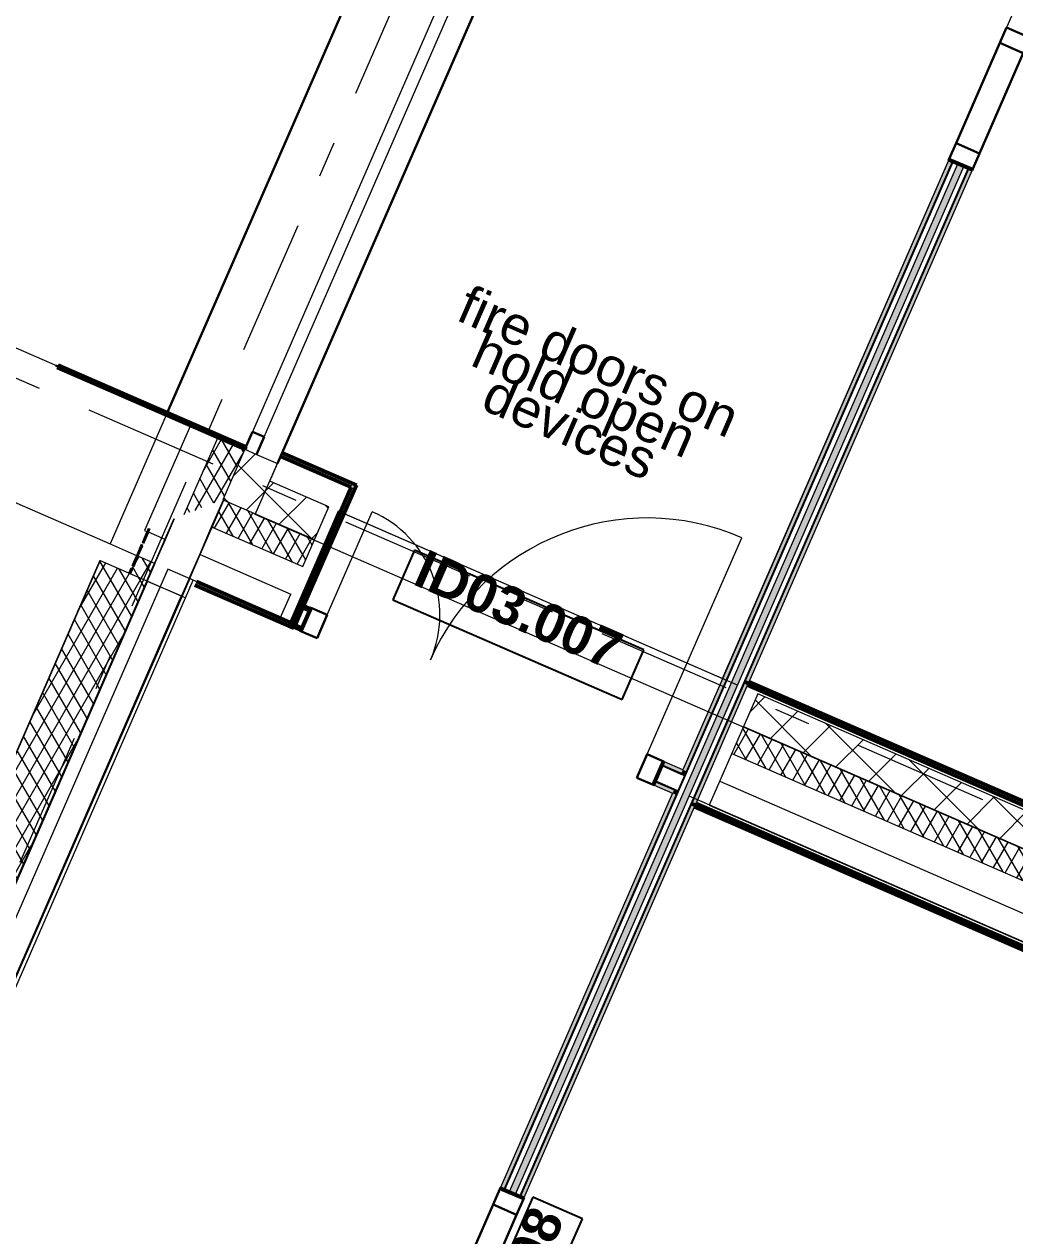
# Model space of a CAD drawing. Header units: millimetres. Extents: x -50172 to 90294, y -80883 to 25069.
# Drawn here: x 3473 to 7344, y -4564 to 174 of the extents above; entities that cross this region are included whole.
import ezdxf
from ezdxf.enums import TextEntityAlignment as Align

# ---------------------------------------------------------------- set-up
doc = ezdxf.new("R2010")
doc.units = ezdxf.units.MM
doc.header["$MEASUREMENT"] = 0
doc.linetypes.add('Double Dashed', pattern=[1093.611073, 529.166651, -211.666656, 141.111112, -211.666656])
doc.linetypes.add('Hidden Line', pattern=[55, 45, -10])
for name, color, linetype in [('A-05-M_Gross_Int_Circulation', 7, 'Continuous'), ('A-15-MG_Structural_Grid', 7, 'Continuous'), ('A-20-M_Floor_Slab', 7, 'Continuous'), ('A-25-M_Solar_Shade', 7, 'Continuous'), ('A-25-M_Wall_Ext_Existing_HUB', 7, 'Continuous'), ('A-25-M_Wall_Int', 7, 'Continuous'), ('ArchiCAD Windows', 7, 'Continuous'), ('New_A-15-MG_Structural_Grid_Phase_2', 7, 'Continuous'), ('New_A-20-M_Floor_Slab', 7, 'Continuous'), ('New_A-25-M_Wall_Ext', 7, 'Continuous'), ('New_A-25-M_Wall_Int', 7, 'Continuous'), ('New_ArchiCAD Door Markers', 7, 'Continuous'), ('New_ArchiCAD Doors', 7, 'Continuous')]:
    doc.layers.add(name, color=color, linetype=linetype)
for name, color, linetype, lineweight, true_color in [('A-05-M_Gross_Int_Circulation_Pen_No__74', 7, 'Continuous', 20, 0x606060), ('A-15-MG_Structural_Grid_Pen_No__163', 7, 'Continuous', 0, 0x750077), ('A-25-M_Solar_Shade_Pen_No__28', 7, 'Continuous', 50, 0x2a2a2a), ('A-25-M_Solar_Shade_Pen_No__81', 7, 'Continuous', 20, 0x6a6a6a), ('A-25-M_Wall_Ext_Existing_HUB_Pen_No__107', 7, 'Continuous', 15, 0xa6a6a6), ('A-25-M_Wall_Int_Pen_No__107', 7, 'Continuous', 15, 0xa6a6a6), ('A-25-M_Wall_Int_Pen_No__27', 7, 'Continuous', 50, 0x2a2a2a), ('ArchiCAD Windows_Pen_No__23', 7, 'Continuous', 30, 0x2a2a2a), ('ArchiCAD Windows_Pen_No__43', 7, 'Continuous', 30, 0x444444), ('New_A-15-MG_Structural_Grid_Phase_2_Pen_No__222', 7, 'Continuous', 13, 0x65af33), ('New_A-25-M_Wall_Ext_Existing_HUB_Pen_No__107', 7, 'Continuous', 15, 0xa6a6a6), ('New_A-25-M_Wall_Ext_Pen_No__107', 7, 'Continuous', 15, 0xa6a6a6), ('New_A-25-M_Wall_Int_Pen_No__107', 7, 'Continuous', 15, 0xa6a6a6), ('New_ArchiCAD Doors_Pen_No__43', 7, 'Continuous', 30, 0x444444), ('New_ArchiCAD Doors_Pen_No__63', 7, 'Continuous', 20, 0x606060)]:
    doc.layers.add(name, color=color, linetype=linetype, lineweight=lineweight, true_color=true_color)
for name, color, linetype, lineweight in [('A-20-M_Floor_Slab_Pen_No__89', 8, 'Continuous', 20), ('A-20-M_Roof_Pen_No__1', 7, 'Continuous', 13), ('A-25-M_Wall_Ext_Existing_HUB_Pen_No__1', 7, 'Continuous', 13), ('A-25-M_Wall_Ext_Existing_HUB_Pen_No__195', 7, 'Continuous', 35), ('A-25-M_Wall_Int_Pen_No__193', 7, 'Continuous', 18), ('A-25-M_Wall_Int_Pen_No__195', 7, 'Continuous', 35), ('A-25-M_Wall_Int_Pen_No__4', 7, 'Continuous', 20), ('ArchiCAD Windows_Pen_No__1', 7, 'Continuous', 13), ('ArchiCAD Windows_Pen_No__83', 8, 'Continuous', 20), ('ArchiCAD Zone Stamps_Pen_No__6', 7, 'Continuous', 35), ('New_A-20-M_Floor_Slab_Pen_No__89', 8, 'Continuous', 20), ('New_A-25-M_Wall_Ext_Existing_HUB_Pen_No__1', 7, 'Continuous', 13), ('New_A-25-M_Wall_Ext_Pen_No__1', 7, 'Continuous', 13), ('New_A-25-M_Wall_Int_Pen_No__1', 7, 'Continuous', 13), ('New_A-95-P_Text_1_50_GA_Pen_No__1', 7, 'Continuous', 13), ('New_ArchiCAD Door Markers_Pen_No__1', 7, 'Continuous', 13), ('New_ArchiCAD Door Markers_Pen_No__5', 7, 'Continuous', 25), ('New_ArchiCAD Doors_Pen_No__1', 7, 'Continuous', 13)]:
    doc.layers.add(name, color=color, linetype=linetype, lineweight=lineweight)
doc.styles.add('GENERATED_STYLE_1', font='')
doc.styles.add('GENERATED_STYLE_2', font='')
doc.styles.add('GENERATED_STYLE_3', font='')
doc.styles.add('GENERATED_STYLE_4', font='')
doc.styles.get('GENERATED_STYLE_1').set_extended_font_data('Arial', bold=True)
doc.styles.get('GENERATED_STYLE_2').set_extended_font_data('Swis721 BT', bold=True)
doc.styles.get('GENERATED_STYLE_3').set_extended_font_data('Arial')
doc.styles.get('GENERATED_STYLE_4').set_extended_font_data('Swis721 BT')
pattern_1 = [(103.994, (0, 0), (-1137.96, 451.32), [0, -965.2, 0, -1079.5, 0, -1031.875]), (73.994, (0, 0), (-1195.13, 1745.3), [0, -520.7, 0, -869.95, 0, -333.375]), (33.994, (-311.5, -716.2), (785.41, 1814.82), [0, -317.5, 0, -1143, 0, -1492.25]), (23.994, (-311.5, -716.2), (250.28, 1972.77), [0, -158.75, 0, -749.3, 0, -857.25])]
pattern_2 = [(60, (0, 0), (-43.30127, 25), []), (120, (0, 0), (43.30127, 25), [])]
pattern_3 = [(45, (0, 0), (-91.9239, 91.9239), []), (135, (0, 0), (91.9239, 91.9239), [])]
pattern_4 = [(0, (0, 0), (0, 200), [])]
pattern_5 = [(156.4404, (0, 0), (69.2305, 158.7675), [0, -100]), (156.4404, (-80.45, -59.4), (69.2305, 158.7675), [0, -100])]

# ---------------------------------------------------------------- blocks, each defined once
blk = doc.blocks.new('HUB Circulation_INB 3250_5_1', base_point=(7035, 2197.3))
at = {"layer": 'A-05-M_Gross_Int_Circulation_Pen_No__74', "linetype": 'Continuous'}
for p, q in [((7696.6, 5872.1), (4480.9, -1502.5)), ((6202.2, -2384.8), (9765.7, 5787.4)), ((4480.9, -1502.5), (4770.7, -1628.9)), ((4770.7, -1628.9), (4722.5, -1739.5)), ((4722.5, -1739.5), (6202.2, -2384.8))]:
    blk.add_line(p, q, dxfattribs=at)
at = {"layer": 'ArchiCAD Zone Stamps_Pen_No__6'}
for tag, height, style, p in [('ROOM_NAME', 250, 'GENERATED_STYLE_1', (6068.5, 1127.7)), ('DUMMY_650', 200, 'GENERATED_STYLE_3', (7208.2, 1590.4)), ('measuredAreaCode', 200, 'GENERATED_STYLE_3', (6860.8, 793.7)), ('ROOM_NUMBER', 200, 'GENERATED_STYLE_3', (6500.7, 950.7)), ('DUMMY_651', 133.3, 'GENERATED_STYLE_3', (7330, 1885)), ('DUMMY_649', 200, 'GENERATED_STYLE_3', (6994.8, 1101.1))]:
    blk.add_attdef(tag, text='', height=height, rotation=66.4404, dxfattribs=dict(at, style=style)).set_placement(p, align=Align.TOP_LEFT)
blk = doc.blocks.new('Slab_1_1', base_point=(7696.6, 5872.1))
at = {"layer": 'A-20-M_Floor_Slab_Pen_No__89', "linetype": 'Continuous', "flags": 128}
blk.add_lwpolyline([(31982.9, -13626.4), (12656.3, -5199.1), (14737.9, -425.5), (12206.2, 678.5), (10067.8, -4225.5), (4375.8, -1743.6), (7696.6, 5872.1), (7484.7, 6099.8), (7408.6, 6181.5), (7708, 6474.6), (7630.9, 6558.3), (10938, 9637), (15227.2, 7766.9), (17293.9, 12506.6), (15858.3, 14038.4), (17354.4, 15444.2), (18384.5, 14995), (19410.6, 17348.4), (53757.3, 2371.5)], dxfattribs=at)
blk = doc.blocks.new('Slab_3_1', base_point=(-21949.4, -20986.7))
at = {"layer": 'New_A-20-M_Floor_Slab_Pen_No__89', "linetype": 'Continuous', "flags": 128}
blk.add_lwpolyline([(2041.7, -22791.9), (9993.6, -4555.7), (6071.3, -2845.4), (6261, -2410.4), (4700.2, -1729.9), (4510.6, -2164.8), (4033.4, -1956.7), (2040.8, -6526.2), (-3151, -4262.3), (-10733.6, -11317.1), (-11116.4, -10905.7), (-21949.5, -20986.6)], dxfattribs=at)
blk = doc.blocks.new('Wall_9_1', base_point=(44635.4, -19661.2))
at = {"layer": 'A-25-M_Wall_Ext_Existing_HUB_Pen_No__107', "linetype": 'Continuous'}
h = blk.add_hatch(dxfattribs=at)
h.set_pattern_fill('Concrete_Block_0001', color=256, style=0, pattern_type=2)
h.set_pattern_definition(pattern_3)
h.paths.add_polyline_path([(10064.7, -4069), (6339.7, -2444.8), (6283.8, -2573.1), (10008.7, -4197.4)])
h = blk.add_hatch(dxfattribs=at)
h.set_pattern_fill('Batt_Insulation_0001', color=256, style=0, pattern_type=2)
h.set_pattern_definition(pattern_2)
h.paths.add_polyline_path([(10008.7, -4197.4), (6283.8, -2573.1), (6237.8, -2678.5), (9962.8, -4302.8)])
h = blk.add_hatch(dxfattribs=at)
h.set_pattern_fill('613_01__ad_AR_SAND_0001', color=256, style=0, pattern_type=2)
h.set_pattern_definition(pattern_1)
h.paths.add_polyline_path([(9916, -4410), (6191.1, -2785.8), (6150.1, -2879.7), (9875, -4504)])
at = {"layer": 'A-25-M_Wall_Ext_Existing_HUB_Pen_No__1', "linetype": 'Continuous'}
for p, q in [((6283.8, -2573.1), (10008.7, -4197.4)), ((6237.8, -2678.5), (9962.8, -4302.8)), ((6191.1, -2785.8), (9916, -4410))]:
    blk.add_line(p, q, dxfattribs=at)
at = {"layer": 'A-25-M_Wall_Ext_Existing_HUB_Pen_No__1', "linetype": 'Continuous', "flags": 128}
for points in [[(6339.7, -2444.8), (6150.1, -2879.7)], [(10279, -4162.5), (6339.7, -2444.8)], [(6150.1, -2879.7), (9875, -4504)]]:
    blk.add_lwpolyline(points, dxfattribs=at)
blk = doc.blocks.new('Triple Window 19')
at = {"layer": 'ArchiCAD Windows_Pen_No__1', "linetype": 'Continuous'}
blk.add_line((2817.5, 0), (2817.5, -50), dxfattribs=at)
at = {"layer": 'ArchiCAD Windows_Pen_No__23', "linetype": 'Continuous'}
for p, q in [((-2817.5, 335), (2817.5, 335)), ((-2817.5, -139.5), (2817.5, -139.5))]:
    blk.add_line(p, q, dxfattribs=at)
at = {"layer": 'ArchiCAD Windows_Pen_No__43', "linetype": 'Continuous'}
for p, q in [((2742.5, -50), (2742.5, 0)), ((2742.5, 0), (2817.5, 0)), ((2817.5, -50), (2742.5, -50))]:
    blk.add_line(p, q, dxfattribs=at)
at = {"layer": 'ArchiCAD Windows_Pen_No__83', "linetype": 'Continuous'}
for p, q in [((-702, 0), (2742.5, 0)), ((2742.5, -50), (-702, -50))]:
    blk.add_line(p, q, dxfattribs=at)
blk = doc.blocks.new('Wall_10_1', base_point=(3808.1, -1858.5))
at = {"layer": 'A-25-M_Wall_Ext_Existing_HUB_Pen_No__107', "linetype": 'Continuous'}
h = blk.add_hatch(dxfattribs=at)
h.set_pattern_fill('613_01__ad_AR_SAND_0001', color=256, style=0, pattern_type=2)
h.set_pattern_definition(pattern_1)
h.paths.add_polyline_path([(4027.8, -1354.5), (3808.1, -1858.5), (3943, -1805.5), (4121.8, -1395.5)])
h = blk.add_hatch(dxfattribs=at)
h.set_pattern_fill('Batt_Insulation_0001', color=256, style=0, pattern_type=2)
h.set_pattern_definition(pattern_2)
h.paths.add_polyline_path([(4097, -1745), (4248.4, -1685.6), (4334.4, -1488.2), (4229, -1442.3)])
h = blk.add_hatch(dxfattribs=at)
h.set_pattern_fill('Concrete_Block_0001', color=256, style=0, pattern_type=2)
h.set_pattern_definition(pattern_3)
h.paths.add_polyline_path([(4334.4, -1488.2), (4248.4, -1685.6), (4432.7, -1613.2), (4462.7, -1544.2), (4380.7, -1508.4), (4334.9, -1488.4)])
at = {"layer": 'A-25-M_Wall_Ext_Existing_HUB_Pen_No__1', "linetype": 'Continuous'}
for p, q in [((4027.8, -1354.5), (4121.8, -1395.5)), ((4121.8, -1395.5), (3943, -1805.5)), ((4121.8, -1395.5), (4229, -1442.3)), ((4229, -1442.3), (4097, -1745)), ((4229, -1442.3), (4334.4, -1488.2)), ((4334.4, -1488.2), (4248.4, -1685.6)), ((4334.4, -1488.2), (4334.9, -1488.4)), ((4334.9, -1488.4), (4380.7, -1508.4)), ((4380.7, -1508.4), (4462.7, -1544.2))]:
    blk.add_line(p, q, dxfattribs=at)
at = {"layer": 'A-25-M_Wall_Ext_Existing_HUB_Pen_No__1', "linetype": 'Continuous', "flags": 128}
for points in [[(4027.8, -1354.5), (3808.1, -1858.5)], [(4432.7, -1613.2), (4462.7, -1544.2)]]:
    blk.add_lwpolyline(points, dxfattribs=at)
at = {"layer": 'ArchiCAD Windows', "color": 251, "linetype": 'Continuous', "lineweight": 20, "true_color": 0x606060, "xscale": -1, "zscale": 1000, "rotation": 66.44041488456396}
blk.add_blockref('Triple Window 19', (5461, 1094.2), dxfattribs=at)
blk = doc.blocks.new('*X440')
at = {"layer": 'New_A-25-M_Wall_Int_Pen_No__107', "linetype": 'Continuous'}
blk.add_hatch(color=256, dxfattribs=at).paths.add_polyline_path([(7120.5, -374.1), (5369.4, -4389.8), (5392.3, -4399.8), (7143.4, -384.1)])
blk = doc.blocks.new('Door with Sidelight on Side 2 19_8')
at = {"layer": 'New_ArchiCAD Doors_Pen_No__1', "linetype": 'Continuous'}
for p, q in [((-755, 0), (-755, -15)), ((755, 0), (755, -15)), ((-755, -15), (-755, -18)), ((-755, -18), (-755, -37)), ((-755, -37), (-755, -62)), ((755, -15), (755, -18)), ((755, -18), (755, -37)), ((755, -37), (755, -62)), ((-755, -62), (-755, -82)), ((-755, -82), (-755, -85)), ((-755, -85), (-755, -100)), ((755, -62), (755, -82)), ((755, -82), (755, -85)), ((755, -85), (755, -100))]:
    blk.add_line(p, q, dxfattribs=at)
at = {"layer": 'New_ArchiCAD Doors_Pen_No__43', "linetype": 'Continuous'}
for p, q in [((-748, 0), (-755, 0)), ((-755, 0), (-755, -100)), ((-682, 0), (-748, 0)), ((-748, 0), (-748, -100)), ((-254, 0), (-682, 0)), ((-682, 0), (-682, -100)), ((-682, -100), (-682, 0)), ((-254, -100), (-254, 0)), ((-188, 0), (-254, 0)), ((-254, 0), (-254, -100)), ((-188, -100), (-188, 0)), ((748, 0), (682, 0)), ((682, 0), (682, -100)), ((748, 0), (755, 0)), ((748, -100), (748, 0)), ((755, 0), (755, -100)), ((-748, -100), (-755, -100)), ((-748, -100), (-682, -100)), ((-682, -100), (-254, -100)), ((-254, -100), (-188, -100)), ((682, -100), (748, -100)), ((748, -100), (755, -100))]:
    blk.add_line(p, q, dxfattribs=at)
at = {"layer": 'New_ArchiCAD Doors_Pen_No__63', "linetype": 'Continuous'}
blk.add_line((682, 0), (682, 870), dxfattribs=at)
blk.add_arc((682, 0), 870, 90, 180, dxfattribs=at)
blk = doc.blocks.new('Door Stamp 17_16')
at = {"layer": 'New_ArchiCAD Door Markers_Pen_No__5', "linetype": 'Continuous'}
for p, q in [((206.6, 241.9), (-770.5, 241.9)), ((-770.5, 241.9), (-770.5, 30.2)), ((206.6, 241.9), (-770.5, 241.9)), ((206.6, 30.2), (206.6, 241.9)), ((-770.5, 30.2), (206.6, 30.2))]:
    blk.add_line(p, q, dxfattribs=at)
at = {"layer": 'New_ArchiCAD Door Markers_Pen_No__1', "style": 'GENERATED_STYLE_2'}
blk.add_attdef('AC_WIDO_ID', text='', height=150, rotation=180, dxfattribs=at).set_placement((147.8, 286.5), align=Align.BOTTOM_LEFT)
blk = doc.blocks.new('Wall_88_1', base_point=(9768.7, 5794.2))
at = {"layer": 'A-25-M_Wall_Int_Pen_No__107', "linetype": 'Continuous'}
for points in [[(6299.9, -2411), (6305.9, -2397.3), (6292.2, -2391.3), (6286.2, -2405)], [(6092.3, -2887.2), (6098.3, -2873.5), (6084.5, -2867.5), (6078.5, -2881.2)]]:
    blk.add_hatch(color=256, dxfattribs=at).paths.add_polyline_path(points)
at = {"layer": 'New_A-25-M_Wall_Int_Pen_No__107', "linetype": 'Continuous'}
for points in [[(7085.6, -358.9), (6046.6, -2741.8), (6060.3, -2747.8), (7099.4, -364.9)], [(7163.5, -392.9), (6292.2, -2391.3), (6305.9, -2397.3), (7177.3, -398.9)], [(6098.3, -2873.5), (6299.9, -2411), (6286.2, -2405), (6084.5, -2867.5)], [(6054.3, -2761.6), (6060.3, -2747.8), (6046.6, -2741.8), (6040.6, -2755.6)], [(5334.6, -4374.6), (5348.3, -4380.6), (6020.3, -2839.5), (6006.6, -2833.5)], [(6020.3, -2839.5), (6026.3, -2825.8), (6012.6, -2819.8), (6006.6, -2833.5)], [(5412.5, -4408.6), (5426.2, -4414.6), (6092.3, -2887.2), (6078.5, -2881.2)]]:
    blk.add_hatch(color=256, dxfattribs=at).paths.add_polyline_path(points)
at = {"layer": 'New_A-25-M_Wall_Int_Pen_No__107', "linetype": 'Continuous', "lineweight": 0, "true_color": 0x535353}
for points in [[(6054.3, -2761.6), (6057.1, -2762.8), (7102.1, -366.1), (7099.4, -364.9)], [(7160.8, -391.7), (5409.7, -4407.4), (5412.5, -4408.6), (7163.5, -392.9)], [(6053.1, -2764.3), (5348.3, -4380.6), (5351.1, -4381.8), (6055.9, -2765.5)], [(6053.1, -2764.3), (6054.3, -2761.6), (6040.6, -2755.6), (6039.4, -2758.3)], [(6055.9, -2765.5), (6057.1, -2762.8), (6054.3, -2761.6), (6053.1, -2764.3)], [(6026.3, -2825.8), (6027.5, -2823), (6013.8, -2817), (6012.6, -2819.8)]]:
    blk.add_hatch(color=251, dxfattribs=at).paths.add_polyline_path(points)
at = {"layer": 'New_A-25-M_Wall_Int_Pen_No__1', "linetype": 'Continuous'}
for p, q in [((7102.1, -366.1), (5351.1, -4381.8)), ((7120.5, -374.1), (5369.4, -4389.8)), ((7099.4, -364.9), (6054.3, -2761.6)), ((7099.4, -364.9), (7085.6, -358.9)), ((7102.1, -366.1), (7099.4, -364.9)), ((7120.5, -374.1), (7102.1, -366.1)), ((7143.4, -384.1), (7120.5, -374.1)), ((7143.4, -384.1), (5392.3, -4399.8)), ((7160.8, -391.7), (5409.7, -4407.4)), ((7163.5, -392.9), (6292.2, -2391.3)), ((7160.8, -391.7), (7143.4, -384.1)), ((7163.5, -392.9), (7160.8, -391.7)), ((7177.3, -398.9), (7163.5, -392.9)), ((6286.2, -2405), (6084.5, -2867.5)), ((6292.2, -2391.3), (6286.2, -2405)), ((6053.1, -2764.3), (5348.3, -4380.6)), ((6039.4, -2758.3), (6053.1, -2764.3)), ((6054.3, -2761.6), (6040.6, -2755.6)), ((6012.6, -2819.8), (6026.3, -2825.8)), ((6013.8, -2817), (6027.5, -2823)), ((6078.5, -2881.2), (5412.5, -4408.6)), ((6084.5, -2867.5), (6078.5, -2881.2)), ((5348.3, -4380.6), (5334.6, -4374.6)), ((5351.1, -4381.8), (5348.3, -4380.6)), ((5369.4, -4389.8), (5351.1, -4381.8)), ((5392.3, -4399.8), (5369.4, -4389.8)), ((5409.7, -4407.4), (5392.3, -4399.8)), ((5412.5, -4408.6), (5409.7, -4407.4)), ((5426.2, -4414.6), (5412.5, -4408.6))]:
    blk.add_line(p, q, dxfattribs=at)
at = {"layer": 'New_A-25-M_Wall_Int_Pen_No__1', "linetype": 'Continuous', "flags": 128}
for points in [[(7085.6, -358.9), (6046.6, -2741.8)], [(6305.9, -2397.3), (7177.3, -398.9)], [(6098.3, -2873.5), (6299.9, -2411)], [(6006.6, -2833.5), (5334.6, -4374.6)], [(5426.2, -4414.6), (6092.3, -2887.2)]]:
    blk.add_lwpolyline(points, dxfattribs=at)
at = {"layer": 'New_A-25-M_Wall_Int', "color": 250, "lineweight": 50, "true_color": 0x2a2a2a}
blk.add_blockref('*X440', (0, 0), dxfattribs=at)
at = {"layer": 'New_ArchiCAD Door Markers'}
ref = blk.add_blockref('Door Stamp 17_16', (5124.5, -5106.7), dxfattribs=dict(at, rotation=246.440411583999))
ref.add_attrib('AC_WIDO_ID', 'ID03.008', dxfattribs={"layer": 'New_ArchiCAD Door Markers_Pen_No__1', "color": 7, "height": 150, "rotation": 66.4404, "style": 'GENERATED_STYLE_2'}).set_placement((5287.2, -5294.3), align=Align.BOTTOM_LEFT)
at = {"layer": 'New_ArchiCAD Doors', "color": 251, "linetype": 'Continuous', "lineweight": 20, "true_color": 0x606060, "xscale": -0.9999999999999999, "zscale": 1000, "rotation": 246.440411583999}
blk.add_blockref('Door with Sidelight on Side 2 19_8', (7479.1, 293.2), dxfattribs=at)
at = {"layer": 'New_ArchiCAD Doors', "color": 251, "linetype": 'Continuous', "lineweight": 20, "true_color": 0x606060, "zscale": 1000, "rotation": 246.440411583999}
blk.add_blockref('Door with Sidelight on Side 2 19_8', (5124.5, -5106.7), dxfattribs=at)
blk = doc.blocks.new('Double Door Asymmetric 19_8')
at = {"layer": 'New_ArchiCAD Doors_Pen_No__1', "linetype": 'Continuous'}
for p, q in [((-755, -15), (-755, 0)), ((755, -15), (755, 0)), ((-755, -18), (-755, -15)), ((-755, -82), (-755, -18)), ((755, -18), (755, -15)), ((755, -82), (755, -18)), ((-755, -85), (-755, -82)), ((-755, -100), (-755, -85)), ((755, -85), (755, -82)), ((755, -100), (755, -85))]:
    blk.add_line(p, q, dxfattribs=at)
at = {"layer": 'New_ArchiCAD Doors_Pen_No__43', "linetype": 'Continuous'}
for p, q in [((-748, 0), (-755, 0)), ((-755, 0), (-755, -100)), ((-682, 0), (-748, 0)), ((-748, 0), (-748, -100)), ((-682, -100), (-682, 0)), ((748, 0), (682, 0)), ((682, 0), (682, -100)), ((748, 0), (755, 0)), ((748, -100), (748, 0)), ((755, 0), (755, -100)), ((-748, -100), (-755, -100)), ((-748, -100), (-682, -100)), ((682, -100), (748, -100)), ((748, -100), (755, -100))]:
    blk.add_line(p, q, dxfattribs=at)
at = {"layer": 'New_ArchiCAD Doors_Pen_No__63', "linetype": 'Continuous'}
for p, q in [((682, 0), (682, 924)), ((-682, 0), (-682, 440))]:
    blk.add_line(p, q, dxfattribs=at)
for centre, radius, start, end in [((682, 0), 924, 90, 180), ((-682, 0), 440, 0, 90)]:
    blk.add_arc(centre, radius, start, end, dxfattribs=at)
blk = doc.blocks.new('Door Stamp 17_30')
at = {"layer": 'New_ArchiCAD Door Markers_Pen_No__5', "linetype": 'Continuous'}
for p, q in [((470.6, -256.9), (-506.5, -256.9)), ((-506.5, -256.9), (-506.5, -468.7)), ((470.6, -256.9), (-506.5, -256.9)), ((470.6, -468.7), (470.6, -256.9)), ((-506.5, -468.7), (470.6, -468.7))]:
    blk.add_line(p, q, dxfattribs=at)
at = {"layer": 'New_ArchiCAD Door Markers_Pen_No__1', "style": 'GENERATED_STYLE_2'}
blk.add_attdef('AC_WIDO_ID', text='', height=150, rotation=180, dxfattribs=at).set_placement((411.8, -212.1), align=Align.BOTTOM_LEFT)
blk = doc.blocks.new('Wall_170_1', base_point=(6006.6, -2833.5))
at = {"layer": 'New_A-25-M_Wall_Int_Pen_No__107', "linetype": 'Continuous', "lineweight": 0, "true_color": 0x535353}
for points in [[(4547, -2104.3), (4545.8, -2107.1), (4583.2, -2123.4), (4584.4, -2120.6)], [(4520.2, -2165.8), (4519, -2168.5), (4556.4, -2184.8), (4557.6, -2182)], [(5968.5, -2724.2), (5967.3, -2726.9), (6039.4, -2758.3), (6040.6, -2755.6)], [(5941.7, -2785.6), (5940.5, -2788.3), (6012.6, -2819.8), (6013.8, -2817)]]:
    blk.add_hatch(color=251, dxfattribs=at).paths.add_polyline_path(points)
at = {"layer": 'New_A-25-M_Wall_Int_Pen_No__107', "linetype": 'Continuous'}
for points in [[(4553, -2090.6), (4547, -2104.3), (4584.4, -2120.6), (4590.4, -2106.9)], [(4519, -2168.5), (4513.1, -2182.3), (4550.4, -2198.5), (4556.4, -2184.8)], [(5974.5, -2710.4), (5968.5, -2724.2), (6040.6, -2755.6), (6046.6, -2741.8)], [(5934.5, -2802.1), (6006.6, -2833.5), (6012.6, -2819.8), (5940.5, -2788.3)]]:
    blk.add_hatch(color=256, dxfattribs=at).paths.add_polyline_path(points)
at = {"layer": 'New_A-25-M_Wall_Int_Pen_No__1', "linetype": 'Continuous'}
for p, q in [((4545.8, -2107.1), (4583.2, -2123.4)), ((4547, -2104.3), (4584.4, -2120.6)), ((4557.6, -2182), (4583.2, -2123.4)), ((4583.2, -2123.4), (4584.4, -2120.6)), ((4584.4, -2120.6), (4590.4, -2106.9)), ((4519, -2168.5), (4556.4, -2184.8)), ((4520.2, -2165.8), (4557.6, -2182)), ((4550.4, -2198.5), (4556.4, -2184.8)), ((4556.4, -2184.8), (4557.6, -2182)), ((5941.7, -2785.6), (5967.3, -2726.9)), ((5967.3, -2726.9), (5968.5, -2724.2)), ((5967.3, -2726.9), (6039.4, -2758.3)), ((5968.5, -2724.2), (5974.5, -2710.4)), ((5968.5, -2724.2), (6040.6, -2755.6)), ((5934.5, -2802.1), (5940.5, -2788.3)), ((5940.5, -2788.3), (5941.7, -2785.6)), ((5940.5, -2788.3), (6012.6, -2819.8)), ((5941.7, -2785.6), (6013.8, -2817))]:
    blk.add_line(p, q, dxfattribs=at)
at = {"layer": 'New_A-25-M_Wall_Int_Pen_No__1', "linetype": 'Continuous', "flags": 128}
for points in [[(4520.2, -2165.8), (4545.8, -2107.1)], [(4545.8, -2107.1), (4547, -2104.3)], [(4547, -2104.3), (4553, -2090.6)], [(4590.4, -2106.9), (4553, -2090.6)], [(4513.1, -2182.3), (4519, -2168.5)], [(4519, -2168.5), (4520.2, -2165.8)], [(4513.1, -2182.3), (4550.4, -2198.5)], [(6046.6, -2741.8), (5974.5, -2710.4)], [(5934.5, -2802.1), (6006.6, -2833.5)]]:
    blk.add_lwpolyline(points, dxfattribs=at)
at = {"layer": 'New_ArchiCAD Door Markers'}
ref = blk.add_blockref('Door Stamp 17_30', (5242.5, -2500.3), dxfattribs=dict(at, rotation=156.4404079832242))
ref.add_attrib('AC_WIDO_ID', 'ID03.007', dxfattribs={"layer": 'New_ArchiCAD Door Markers_Pen_No__1', "color": 7, "height": 150, "rotation": 336.4404, "style": 'GENERATED_STYLE_2'}).set_placement((4967.7, -2055.4), align=Align.BOTTOM_LEFT)
at = {"layer": 'New_ArchiCAD Doors', "color": 251, "linetype": 'Continuous', "lineweight": 20, "true_color": 0x606060, "zscale": 1000, "rotation": 336.4404079832243}
blk.add_blockref('Double Door Asymmetric 19_8', (5282.4, -2408.6), dxfattribs=at)
blk = doc.blocks.new('Wall_404_1', base_point=(4473.2, -2148.5))
at = {"layer": 'A-25-M_Wall_Ext_Existing_HUB_Pen_No__107', "linetype": 'Continuous'}
h = blk.add_hatch(dxfattribs=at)
h.set_pattern_fill('Concrete_Block_0001', color=256, style=0, pattern_type=2)
h.set_pattern_definition(pattern_3)
h.paths.add_polyline_path([(4252.9, -1687.5), (4606.9, -1841.9), (4662.9, -1713.6), (4432.7, -1613.2), (4254.9, -1683)])
h = blk.add_hatch(dxfattribs=at)
h.set_pattern_fill('Batt_Insulation_0001', color=256, style=0, pattern_type=2)
h.set_pattern_definition(pattern_2)
h.paths.add_polyline_path([(4206.9, -1792.9), (4561, -1947.3), (4606.9, -1841.9), (4252.9, -1687.5)])
at = {"layer": 'A-25-M_Wall_Ext_Existing_HUB_Pen_No__107', "linetype": 'Continuous', "lineweight": 0, "true_color": 0x535353}
for points in [[(3962.6, -1797.8), (3960, -1798.8), (3954.8, -1810.7), (3956.7, -1811.5)], [(3956.7, -1811.5), (3954.8, -1810.7), (3913.9, -1904.6), (3915.7, -1905.4)]]:
    blk.add_hatch(color=251, dxfattribs=at).paths.add_polyline_path(points)
at = {"layer": 'A-25-M_Wall_Ext_Existing_HUB_Pen_No__107', "linetype": 'Continuous'}
h = blk.add_hatch(dxfattribs=at)
h.set_pattern_fill('613_01__ad_AR_SAND_0001', color=256, style=0, pattern_type=2)
h.set_pattern_definition(pattern_1)
h.paths.add_polyline_path([(3954.8, -1810.7), (3943, -1805.5), (3808.1, -1858.5), (3913.9, -1904.6)])
h = blk.add_hatch(dxfattribs=at)
h.set_pattern_fill('613_01__ad_AR_SAND_0001', color=256, style=0, pattern_type=2)
h.set_pattern_definition(pattern_1)
h.paths.add_polyline_path([(4022.7, -1840.2), (3956.7, -1811.5), (3915.7, -1905.4), (3981.7, -1934.2)])
h = blk.add_hatch(dxfattribs=at)
h.set_pattern_fill('613_01__ad_AR_SAND_0001', color=256, style=0, pattern_type=2)
h.set_pattern_definition(pattern_1)
h.paths.add_polyline_path([(4119.2, -1994.1), (4473.2, -2148.5), (4514.2, -2054.6), (4160.2, -1900.2)])
at = {"layer": 'New_A-25-M_Wall_Ext_Existing_HUB_Pen_No__107', "linetype": 'Continuous', "lineweight": 0, "true_color": 0x535353}
for points in [[(4252.9, -1687.5), (4251.1, -1686.7), (4205.1, -1792.1), (4206.9, -1792.9)], [(4254.9, -1683), (4252.2, -1684), (4251.1, -1686.7), (4252.9, -1687.5)], [(4060.1, -1759.5), (4057.4, -1760.5), (4022.7, -1840.2), (4024.5, -1841)], [(4206.9, -1792.9), (4205.1, -1792.1), (4158.3, -1899.4), (4160.2, -1900.2)], [(4024.5, -1841), (4022.7, -1840.2), (3981.7, -1934.2), (3983.5, -1935)], [(4160.2, -1900.2), (4158.3, -1899.4), (4117.4, -1993.3), (4119.2, -1994.1)]]:
    blk.add_hatch(color=251, dxfattribs=at).paths.add_polyline_path(points)
at = {"layer": 'A-25-M_Wall_Ext_Existing_HUB_Pen_No__1', "linetype": 'Continuous'}
for p, q in [((4252.9, -1687.5), (4606.9, -1841.9)), ((4206.9, -1792.9), (4561, -1947.3)), ((3943, -1805.5), (3954.8, -1810.7)), ((3956.7, -1811.5), (4022.7, -1840.2)), ((4160.2, -1900.2), (4514.2, -2054.6))]:
    blk.add_line(p, q, dxfattribs=at)
at = {"layer": 'A-25-M_Wall_Ext_Existing_HUB_Pen_No__1', "linetype": 'Continuous', "flags": 128}
for points in [[(4662.9, -1713.6), (4432.7, -1613.2)], [(4561, -1947.3), (4662.9, -1713.6)], [(3808.1, -1858.5), (3913.9, -1904.6)], [(3915.7, -1905.4), (3981.7, -1934.2)], [(4119.2, -1994.1), (4473.2, -2148.5)], [(4473.2, -2148.5), (4514.2, -2054.6)]]:
    blk.add_lwpolyline(points, dxfattribs=at)
at = {"layer": 'A-25-M_Wall_Ext_Existing_HUB_Pen_No__195', "linetype": 'Hidden Line'}
for p, q in [((3960, -1798.8), (3954.8, -1810.7)), ((3956.7, -1811.5), (3962.6, -1797.8)), ((3954.8, -1810.7), (3913.9, -1904.6)), ((3915.7, -1905.4), (3956.7, -1811.5))]:
    blk.add_line(p, q, dxfattribs=at)
at = {"layer": 'New_A-25-M_Wall_Ext_Existing_HUB_Pen_No__1', "linetype": 'Continuous'}
for p, q in [((4205.1, -1792.1), (4251.1, -1686.7)), ((4206.9, -1792.9), (4252.9, -1687.5)), ((4251.1, -1686.7), (4252.2, -1684)), ((4252.9, -1687.5), (4254.9, -1683)), ((4057.4, -1760.5), (4022.7, -1840.2)), ((4024.5, -1841), (4060.1, -1759.5)), ((4158.3, -1899.4), (4205.1, -1792.1)), ((4160.2, -1900.2), (4206.9, -1792.9)), ((4022.7, -1840.2), (3981.7, -1934.2)), ((3983.5, -1935), (4024.5, -1841)), ((4117.4, -1993.3), (4158.3, -1899.4)), ((4119.2, -1994.1), (4160.2, -1900.2))]:
    blk.add_line(p, q, dxfattribs=at)
blk = doc.blocks.new('Wall_405_1', base_point=(4145.7, -2005.7))
at = {"layer": 'A-25-M_Wall_Int_Pen_No__107', "linetype": 'Continuous'}
blk.add_hatch(color=256, dxfattribs=at).paths.add_polyline_path([(4139.7, -2019.4), (4526.8, -2188.2), (4519, -2168.5), (4145.7, -2005.7)])
at = {"layer": 'A-25-M_Wall_Int_Pen_No__27', "linetype": 'Continuous', "flags": 128}
for points in [[(4139.7, -2019.4), (4526.8, -2188.2)], [(4519, -2168.5), (4145.7, -2005.7)]]:
    blk.add_lwpolyline(points, dxfattribs=at)
blk = doc.blocks.new('Wall_406_1', base_point=(4519, -2168.5))
at = {"layer": 'A-25-M_Wall_Int_Pen_No__107', "linetype": 'Continuous'}
blk.add_hatch(color=256, dxfattribs=at).paths.add_polyline_path([(4526.8, -2188.2), (4682.5, -1831.2), (4668.7, -1825.2), (4519, -2168.5)])
at = {"layer": 'A-25-M_Wall_Int_Pen_No__27', "linetype": 'Continuous', "flags": 128}
for points in [[(4668.7, -1825.2), (4519, -2168.5)], [(4526.8, -2188.2), (4682.5, -1831.2)]]:
    blk.add_lwpolyline(points, dxfattribs=at)
blk = doc.blocks.new('Wall_407_1', base_point=(4668.7, -1825.2))
at = {"layer": 'A-25-M_Wall_Int_Pen_No__107', "linetype": 'Continuous'}
blk.add_hatch(color=256, dxfattribs=at).paths.add_polyline_path([(4682.5, -1831.2), (4770.7, -1628.9), (4751, -1636.6), (4668.7, -1825.2)])
at = {"layer": 'A-25-M_Wall_Int_Pen_No__27', "linetype": 'Continuous', "flags": 128}
for points in [[(4751, -1636.6), (4668.7, -1825.2)], [(4682.5, -1831.2), (4770.7, -1628.9)]]:
    blk.add_lwpolyline(points, dxfattribs=at)
blk = doc.blocks.new('Wall_408_1', base_point=(4751, -1636.6))
at = {"layer": 'A-25-M_Wall_Int_Pen_No__107', "linetype": 'Continuous'}
blk.add_hatch(color=256, dxfattribs=at).paths.add_polyline_path([(4770.7, -1628.9), (4480.9, -1502.5), (4474.9, -1516.3), (4751, -1636.6)])
at = {"layer": 'A-25-M_Wall_Int_Pen_No__27', "linetype": 'Continuous', "flags": 128}
for points in [[(4770.7, -1628.9), (4480.9, -1502.5)], [(4474.9, -1516.3), (4751, -1636.6)]]:
    blk.add_lwpolyline(points, dxfattribs=at)
blk = doc.blocks.new('Wall_435_1', base_point=(6006.6, -2833.5))
at = {"layer": 'A-25-M_Wall_Int_Pen_No__107', "linetype": 'Continuous'}
blk.add_hatch(color=256, dxfattribs=at).paths.add_polyline_path([(6092.3, -2887.2), (9849.3, -4525.5), (9855.3, -4511.7), (6098.3, -2873.5)])
at = {"layer": 'A-25-M_Wall_Int_Pen_No__27', "linetype": 'Continuous', "flags": 128}
for points in [[(6092.3, -2887.2), (9849.3, -4525.5)], [(9855.3, -4511.7), (6098.3, -2873.5)], [(9855.3, -4511.7), (9849.3, -4525.5)]]:
    blk.add_lwpolyline(points, dxfattribs=at)
blk = doc.blocks.new('Wall_445_1', base_point=(3883.9, -1973.3))
at = {"layer": 'A-25-M_Wall_Int_Pen_No__107', "linetype": 'Continuous', "lineweight": 0, "true_color": 0x535353}
blk.add_hatch(color=251, dxfattribs=at).paths.add_polyline_path([(3913.9, -1904.6), (3883.9, -1973.3), (3885.8, -1974.1), (3915.7, -1905.4)])
at = {"layer": 'A-25-M_Wall_Int_Pen_No__107', "linetype": 'Continuous'}
h = blk.add_hatch(dxfattribs=at)
h.set_pattern_fill('Batt_Insulation_0001', color=256, style=0, pattern_type=2)
h.set_pattern_definition(pattern_2)
h.paths.add_polyline_path([(3915.7, -1905.4), (3885.8, -1974.1), (3951.8, -2002.9), (3981.7, -1934.2)])
at = {"layer": 'A-25-M_Wall_Int_Pen_No__193', "linetype": 'Continuous', "flags": 128}
for points in [[(3883.9, -1973.3), (3885.8, -1974.1)], [(3885.8, -1974.1), (3951.8, -2002.9)]]:
    blk.add_lwpolyline(points, dxfattribs=at)
at = {"layer": 'A-25-M_Wall_Int_Pen_No__195', "linetype": 'Hidden Line'}
blk.add_line((3915.7, -1905.4), (3885.8, -1974.1), dxfattribs=at)
at = {"layer": 'A-25-M_Wall_Int_Pen_No__195', "linetype": 'Hidden Line', "flags": 128}
blk.add_lwpolyline([(3913.9, -1904.6), (3883.9, -1973.3)], dxfattribs=at)
at = {"layer": 'A-25-M_Wall_Int_Pen_No__4', "linetype": 'Continuous', "flags": 128}
blk.add_lwpolyline([(3951.8, -2002.9), (3981.7, -1934.2)], dxfattribs=at)
blk = doc.blocks.new('Wall_446_1', base_point=(3951.8, -2002.9))
at = {"layer": 'New_A-25-M_Wall_Ext_Pen_No__107', "linetype": 'Continuous', "lineweight": 0, "true_color": 0x535353}
for points in [[(3981.7, -1934.2), (3951.8, -2002.9), (3953.6, -2003.7), (3983.5, -1935)], [(4117.4, -1993.3), (4087.4, -2062), (4089.3, -2062.8), (4119.2, -1994.1)]]:
    blk.add_hatch(color=251, dxfattribs=at).paths.add_polyline_path(points)
at = {"layer": 'New_A-25-M_Wall_Ext_Pen_No__107', "linetype": 'Continuous'}
h = blk.add_hatch(dxfattribs=at)
h.set_pattern_fill('Plaster_0001', color=256, style=0, pattern_type=2)
h.set_pattern_definition([(246.4404, (0, 0), (-158.7675, 69.2305), [0, -100]), (246.4404, (59.4, -80.45), (-158.7675, 69.2305), [0, -100])])
h.paths.add_polyline_path([(4119.2, -1994.1), (4089.3, -2062.8), (4103, -2068.8), (4133, -2000.1)])
at = {"layer": 'New_A-25-M_Wall_Ext_Pen_No__1', "linetype": 'Continuous'}
for p, q in [((3983.5, -1935), (3953.6, -2003.7)), ((4117.4, -1993.3), (4087.4, -2062)), ((4119.2, -1994.1), (4089.3, -2062.8))]:
    blk.add_line(p, q, dxfattribs=at)
at = {"layer": 'New_A-25-M_Wall_Ext_Pen_No__1', "linetype": 'Continuous', "flags": 128}
for points in [[(3981.7, -1934.2), (3951.8, -2002.9)], [(3951.8, -2002.9), (3953.6, -2003.7)], [(3953.6, -2003.7), (4087.4, -2062)], [(4103, -2068.8), (4133, -2000.1)], [(4087.4, -2062), (4089.3, -2062.8)], [(4089.3, -2062.8), (4103, -2068.8)]]:
    blk.add_lwpolyline(points, dxfattribs=at)
blk = doc.blocks.new('Wall_451_1', base_point=(6208.2, -2371.1))
at = {"layer": 'A-25-M_Wall_Int_Pen_No__107', "linetype": 'Continuous'}
blk.add_hatch(color=256, dxfattribs=at).paths.add_polyline_path([(6299.9, -2411), (9590.7, -3846), (9596.7, -3832.2), (6305.9, -2397.3)])
at = {"layer": 'A-25-M_Wall_Int_Pen_No__27', "linetype": 'Continuous', "flags": 128}
for points in [[(6299.9, -2411), (9590.7, -3846)], [(9596.7, -3832.2), (6305.9, -2397.3)], [(9590.7, -3846), (9596.7, -3832.2)]]:
    blk.add_lwpolyline(points, dxfattribs=at)
blk = doc.blocks.new('Column_7_1', base_point=(3969.8, -1323.8))
at = {"layer": 'A-25-M_Solar_Shade_Pen_No__81', "linetype": 'Continuous', "lineweight": 0, "true_color": 0x353535}
blk.add_hatch(color=250, dxfattribs=at).paths.add_polyline_path([(4334.4, -1488.2), (4338.4, -1479.1), (3605.1, -1159.3), (3601.1, -1168.5)])
at = {"layer": 'A-25-M_Solar_Shade_Pen_No__28', "linetype": 'Continuous'}
for p, q in [((3605.1, -1159.3), (3601.1, -1168.5)), ((3601.1, -1168.5), (4334.4, -1488.2)), ((4338.4, -1479.1), (3605.1, -1159.3)), ((4334.4, -1488.2), (4338.4, -1479.1))]:
    blk.add_line(p, q, dxfattribs=at)
blk = doc.blocks.new('Wall_478_1', base_point=(3768.4, -1922.9))
at = {"layer": 'New_A-25-M_Wall_Ext_Pen_No__107', "linetype": 'Continuous'}
for points in [[(1946.2, -6103.7), (3769.1, -1923.2), (3768.4, -1922.9), (1945.5, -6103.4)], [(2068.1, -6322.7), (3951.8, -2002.9), (3951.3, -2002.7), (2067.7, -6322.5)], [(1946.2, -6103.7), (1945.5, -6103.4), (1945.9, -6104.3)]]:
    blk.add_hatch(color=256, dxfattribs=at).paths.add_polyline_path(points)
h = blk.add_hatch(dxfattribs=at)
h.set_pattern_fill('Batt_Insulation_0001', color=256, style=0, pattern_type=2)
h.set_pattern_definition(pattern_2)
h.paths.add_polyline_path([(2107.6, -6230.8), (3951.3, -2002.7), (3769.1, -1923.2), (1945.9, -6104.3), (1976.1, -6173.4)])
at = {"layer": 'New_A-25-M_Wall_Ext_Pen_No__107', "linetype": 'Continuous', "lineweight": 0, "true_color": 0x535353}
for points in [[(2063.7, -6340.4), (3954.5, -2004.1), (3951.8, -2002.9), (2060.9, -6339.2)], [(2137.7, -6538.4), (4089.3, -2062.8), (4086.5, -2061.6), (2134.9, -6537.2)], [(2059.7, -6340.8), (2060.5, -6339), (2045.4, -6332.4), (2046.5, -6335.1)], [(2060.1, -6341), (2060.9, -6339.2), (2060.5, -6339), (2059.7, -6340.8)], [(2062.9, -6342.2), (2063.7, -6340.4), (2060.9, -6339.2), (2060.1, -6341)], [(2134.6, -6537.1), (2134.8, -6537.5), (2134.9, -6537.2)], [(2136.9, -6540.3), (2137.7, -6538.4), (2134.9, -6537.2), (2134.8, -6537.5), (2135.8, -6539.8)]]:
    blk.add_hatch(color=251, dxfattribs=at).paths.add_polyline_path(points)
at = {"layer": 'New_A-25-M_Wall_Ext_Pen_No__107', "linetype": 'Continuous'}
h = blk.add_hatch(dxfattribs=at)
h.set_pattern_fill('Plaster_0001', color=256, style=0, pattern_type=2)
h.set_pattern_definition([(246.4404, (0, 0), (-158.7675, 69.2305), [0, -100]), (246.4404, (59.4, -80.45), (-158.7675, 69.2305), [0, -100])])
h.paths.add_polyline_path([(2150.6, -6546.3), (4103, -2068.8), (4089.3, -2062.8), (2136.9, -6540.3)])
h = blk.add_hatch(dxfattribs=at)
h.set_pattern_fill('Batt_Insulation_0001', color=256, style=0, pattern_type=2)
h.set_pattern_definition(pattern_2)
h.paths.add_polyline_path([(2067.7, -6322.5), (2107.6, -6230.8), (1976.1, -6173.4), (2034.8, -6308.1)])
h = blk.add_hatch(dxfattribs=at)
h.set_pattern_fill('Plywood_0001', color=256, style=0, pattern_type=2)
h.set_pattern_definition(pattern_4)
h.paths.add_polyline_path([(2060.5, -6339), (2067.7, -6322.5), (2034.8, -6308.1), (2045.4, -6332.4)])
h = blk.add_hatch(dxfattribs=at)
h.set_pattern_fill('Plywood_0001', color=256, style=0, pattern_type=2)
h.set_pattern_definition(pattern_4)
h.paths.add_polyline_path([(2060.9, -6339.2), (2068.1, -6322.7), (2067.7, -6322.5), (2060.5, -6339)])
h = blk.add_hatch(dxfattribs=at)
h.set_pattern_fill('Plaster_0001', color=256, style=0, pattern_type=2)
h.set_pattern_definition(pattern_5)
h.paths.add_polyline_path([(2135.8, -6539.8), (2136.4, -6541.3), (2136.9, -6540.3)])
h = blk.add_hatch(dxfattribs=at)
h.set_pattern_fill('Plaster_0001', color=256, style=0, pattern_type=2)
h.set_pattern_definition(pattern_5)
h.paths.add_polyline_path([(2136.9, -6540.3), (2136.4, -6541.3), (2144.6, -6560), (2150.6, -6546.3)])
at = {"layer": 'New_A-25-M_Wall_Ext_Pen_No__1', "linetype": 'Continuous'}
for p, q in [((3769.1, -1923.2), (1945.9, -6104.3)), ((3951.8, -2002.9), (2060.9, -6339.2)), ((3954.5, -2004.1), (2062.9, -6342.2)), ((3951.3, -2002.7), (2067.7, -6322.5)), ((4086.5, -2061.6), (2134.9, -6537.2)), ((4089.3, -2062.8), (2136.9, -6540.3)), ((2067.7, -6322.5), (2034.8, -6308.1)), ((2060.5, -6339), (2045.4, -6332.4)), ((2059.7, -6340.8), (2046.5, -6335.1)), ((2060.1, -6341), (2059.7, -6340.8)), ((2062.9, -6342.2), (2060.1, -6341)), ((2060.9, -6339.2), (2060.5, -6339)), ((2068.1, -6322.7), (2067.7, -6322.5)), ((2134.9, -6537.2), (2134.6, -6537.1)), ((2136.9, -6540.3), (2135.8, -6539.8))]:
    blk.add_line(p, q, dxfattribs=at)
at = {"layer": 'New_A-25-M_Wall_Ext_Pen_No__1', "linetype": 'Continuous', "flags": 128}
for points in [[(3768.4, -1922.9), (1945.5, -6103.4)], [(3768.4, -1922.9), (3769.1, -1923.2)], [(3769.1, -1923.2), (3951.3, -2002.7)], [(3951.3, -2002.7), (3951.8, -2002.9)], [(3951.8, -2002.9), (3954.5, -2004.1)], [(3954.5, -2004.1), (4086.5, -2061.6)], [(2150.6, -6546.3), (4103, -2068.8)], [(4086.5, -2061.6), (4089.3, -2062.8)], [(4089.3, -2062.8), (4103, -2068.8)], [(2144.6, -6560), (2150.6, -6546.3)]]:
    blk.add_lwpolyline(points, dxfattribs=at)
blk = doc.blocks.new('Standard grid marker_3')
at = {"layer": 'A-15-MG_Structural_Grid_Pen_No__163', "linetype": 'Double Dashed'}
blk.add_line((1000, 0), (74254.8, 0), dxfattribs=at)
at = {"layer": 'A-15-MG_Structural_Grid_Pen_No__163', "style": 'GENERATED_STYLE_4'}
for tag, p in [('AC_MarkerText_1_0', (-500, 43.4)), ('AC_MarkerText_1_1', (75754.8, 43.4))]:
    blk.add_attdef(tag, text='', height=350, rotation=360, dxfattribs=at).set_placement(p, align=Align.MIDDLE_CENTER)
blk = doc.blocks.new('Standard grid marker_44')
at = {"layer": 'New_A-15-MG_Structural_Grid_Phase_2_Pen_No__222', "linetype": 'Double Dashed'}
blk.add_line((1905, 0), (37382, 0), dxfattribs=at)
at = {"layer": 'New_A-15-MG_Structural_Grid_Phase_2_Pen_No__222', "style": 'GENERATED_STYLE_4'}
for tag, p in [('AC_MarkerText_1_0', (-500, 946.2)), ('AC_MarkerText_1_1', (39787, 946.2))]:
    blk.add_attdef(tag, text='', height=350, rotation=270, dxfattribs=at).set_placement(p, align=Align.MIDDLE_CENTER)

msp = doc.modelspace()

# ---------------------------------------------------------------- linework, layer by layer
at = {"layer": 'A-20-M_Roof_Pen_No__1', "linetype": 'Continuous', "flags": 128}
for points in [[(3969.8, -1323.8), (911.5, 9.8), (7137.3, 5776.6)], [(643.5, -478.6), (3808.1, -1858.5)]]:
    msp.add_lwpolyline(points, dxfattribs=at)

# ---------------------------------------------------------------- block references
at = {"layer": 'A-05-M_Gross_Int_Circulation', "linetype": 'Continuous'}
msp.add_blockref('HUB Circulation_INB 3250_5_1', (7035, 2197.3), dxfattribs=at)
at = {"layer": 'A-15-MG_Structural_Grid', "color": 8, "linetype": 'Continuous', "lineweight": 15, "zscale": 1000, "rotation": 336.440411583993}
msp.add_blockref('Standard grid marker_3', (-1201.2, 813.7), dxfattribs=at)
at = {"layer": 'A-20-M_Floor_Slab', "color": 8, "linetype": 'Continuous', "lineweight": 20}
msp.add_blockref('Slab_1_1', (7696.6, 5872.1), dxfattribs=at)
at = {"layer": 'A-25-M_Solar_Shade', "color": 250, "lineweight": 50, "true_color": 0x2a2a2a}
msp.add_blockref('Column_7_1', (3969.8, -1323.8), dxfattribs=at)
at = {"layer": 'A-25-M_Wall_Ext_Existing_HUB', "color": 250, "lineweight": 50, "true_color": 0x2a2a2a}
for name, p in [('Wall_10_1', (3808.1, -1858.5)), ('Wall_404_1', (4473.2, -2148.5)), ('Wall_9_1', (44635.4, -19661.2))]:
    msp.add_blockref(name, p, dxfattribs=at)
at = {"layer": 'A-25-M_Wall_Int', "color": 250, "lineweight": 50, "true_color": 0x2a2a2a}
for name, p in [('Wall_408_1', (4751, -1636.6)), ('Wall_407_1', (4668.7, -1825.2)), ('Wall_406_1', (4519, -2168.5)), ('Wall_445_1', (3883.9, -1973.3)), ('Wall_405_1', (4145.7, -2005.7)), ('Wall_451_1', (6208.2, -2371.1)), ('Wall_435_1', (6006.6, -2833.5))]:
    msp.add_blockref(name, p, dxfattribs=at)
at = {"layer": 'New_A-15-MG_Structural_Grid_Phase_2', "color": 8, "linetype": 'Continuous', "lineweight": 15, "zscale": 1000, "rotation": 66.44041158399293}
msp.add_blockref('Standard grid marker_44', (-9543.7, -32918), dxfattribs=at)
at = {"layer": 'New_A-20-M_Floor_Slab', "color": 8, "linetype": 'Continuous', "lineweight": 20}
msp.add_blockref('Slab_3_1', (-21949.4, -20986.7), dxfattribs=at)
at = {"layer": 'New_A-25-M_Wall_Ext', "color": 250, "lineweight": 50, "true_color": 0x2a2a2a}
for name, p in [('Wall_478_1', (3768.4, -1922.9)), ('Wall_446_1', (3951.8, -2002.9))]:
    msp.add_blockref(name, p, dxfattribs=at)
at = {"layer": 'New_A-25-M_Wall_Int', "color": 250, "lineweight": 50, "true_color": 0x2a2a2a}
for name, p in [('Wall_88_1', (9768.7, 5794.2)), ('Wall_170_1', (6006.6, -2833.5))]:
    msp.add_blockref(name, p, dxfattribs=at)

# ---------------------------------------------------------------- texts
at = {"layer": 'New_A-95-P_Text_1_50_GA_Pen_No__1', "linetype": 'Continuous', "insert": (5748.5, -1075.8), "char_height": 150, "width": 1419.58, "attachment_point": 2, "rotation": 336.4404, "line_spacing_factor": 0.56024, "style": 'GENERATED_STYLE_4'}
msp.add_mtext('\\A1;{\\fSwis721 BT|b0|i0|c0|p34;fire doors on hold open devices}', dxfattribs=at)

doc.saveas('drawing.dxf')
